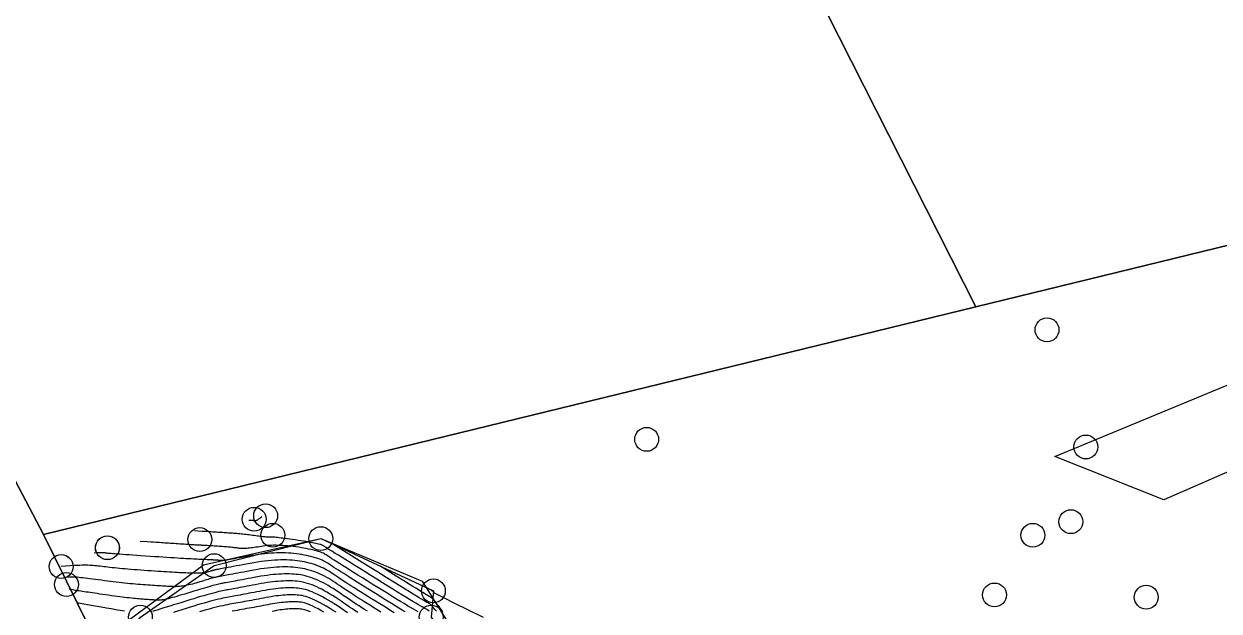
# Model space of a CAD drawing. Extents: x 83 to 1412852, y -76 to 4931706.
# Drawn here: x 1412620.8 to 1412670.9, y 4931584.6 to 4931609.2 of the extents above; entities that cross this region are included whole.
import ezdxf

# ---------------------------------------------------------------- set-up
doc = ezdxf.new("R2010")
doc.units = 0
doc.header["$MEASUREMENT"] = 0
doc.header["$PDMODE"] = 33
doc.header["$PDSIZE"] = 1
doc.layers.get('0').update_dxf_attribs({"color": 1, "linetype": 'CONTINUOUS'})
for name, color, linetype in [('Buildings-21-08-2020', 1, 'CONTINUOUS'), ('BUILDINGS21082020 entities', 1, 'CONTINUOUS'), ('Ground topo-Rev01', 1, 'CONTINUOUS'), ('New scratch layer', 1, 'CONTINUOUS'), ('nz-property-titles(LINZ DOWNLOAD)', 1, 'CONTINUOUS')]:
    doc.layers.add(name, color=color, linetype=linetype)

msp = doc.modelspace()

# ---------------------------------------------------------------- linework, layer by layer
for points in [[(1412630.73, 4931588.5), (1412630.656, 4931588.445), (1412630.619, 4931588.418), (1412630.594, 4931588.4), (1412630.574, 4931588.386), (1412630.557, 4931588.375), (1412630.542, 4931588.366), (1412630.528, 4931588.358), (1412630.515, 4931588.352), (1412630.503, 4931588.347), (1412630.492, 4931588.343), (1412630.481, 4931588.34), (1412630.471, 4931588.337), (1412630.461, 4931588.335), (1412630.452, 4931588.334), (1412630.442, 4931588.334), (1412630.434, 4931588.334), (1412630.425, 4931588.336), (1412630.417, 4931588.337), (1412630.409, 4931588.338), (1412630.401, 4931588.339), (1412630.393, 4931588.34), (1412630.386, 4931588.341), (1412630.379, 4931588.342), (1412630.372, 4931588.342), (1412630.365, 4931588.343), (1412630.358, 4931588.344), (1412630.351, 4931588.345), (1412630.345, 4931588.345), (1412630.339, 4931588.346), (1412630.333, 4931588.346), (1412630.327, 4931588.347), (1412630.322, 4931588.347), (1412630.316, 4931588.347), (1412630.311, 4931588.348), (1412630.305, 4931588.348), (1412630.3, 4931588.348), (1412630.294, 4931588.349), (1412630.289, 4931588.349), (1412630.283, 4931588.35), (1412630.278, 4931588.35), (1412630.272, 4931588.35), (1412630.266, 4931588.351), (1412630.26, 4931588.351), (1412630.253, 4931588.351), (1412630.246, 4931588.352), (1412630.237, 4931588.352), (1412630.227, 4931588.353), (1412630.212, 4931588.354), (1412630.182, 4931588.356)], [(1412637.739, 4931584.553), (1412637.694, 4931584.593), (1412637.659, 4931584.618), (1412637.633, 4931584.629), (1412637.594, 4931584.649), (1412637.54, 4931584.678), (1412637.472, 4931584.716), (1412637.39, 4931584.764), (1412637.293, 4931584.82), (1412637.182, 4931584.886), (1412637.058, 4931584.961), (1412636.918, 4931585.045), (1412636.765, 4931585.138), (1412636.598, 4931585.241), (1412636.416, 4931585.352), (1412636.22, 4931585.473), (1412636.01, 4931585.603), (1412635.785, 4931585.742), (1412635.547, 4931585.89), (1412635.294, 4931586.048), (1412635.056, 4931586.196), (1412634.833, 4931586.335), (1412634.625, 4931586.464), (1412634.432, 4931586.585), (1412634.254, 4931586.696), (1412634.091, 4931586.798), (1412633.942, 4931586.891), (1412633.809, 4931586.974), (1412633.691, 4931587.048), (1412633.587, 4931587.113), (1412633.499, 4931587.169), (1412633.425, 4931587.215), (1412633.367, 4931587.252), (1412633.323, 4931587.28), (1412633.295, 4931587.299), (1412633.281, 4931587.308), (1412633.26, 4931587.318), (1412633.233, 4931587.329), (1412633.199, 4931587.34), (1412633.158, 4931587.351), (1412633.11, 4931587.364), (1412633.055, 4931587.376), (1412632.993, 4931587.389), (1412632.925, 4931587.403), (1412632.849, 4931587.418), (1412632.767, 4931587.433), (1412632.678, 4931587.448), (1412632.582, 4931587.464), (1412632.479, 4931587.481), (1412632.37, 4931587.498), (1412632.253, 4931587.515), (1412632.13, 4931587.534), (1412632.014, 4931587.551), (1412631.904, 4931587.566), (1412631.802, 4931587.581), (1412631.706, 4931587.594), (1412631.617, 4931587.606), (1412631.536, 4931587.616), (1412631.461, 4931587.625), (1412631.393, 4931587.633), (1412631.331, 4931587.64), (1412631.277, 4931587.645), (1412631.23, 4931587.649), (1412631.189, 4931587.652), (1412631.156, 4931587.653), (1412631.129, 4931587.654), (1412631.11, 4931587.653), (1412631.097, 4931587.65), (1412631.08, 4931587.649), (1412631.06, 4931587.648), (1412631.037, 4931587.648), (1412631.01, 4931587.648), (1412630.979, 4931587.65), (1412630.945, 4931587.652), (1412630.907, 4931587.655), (1412630.866, 4931587.659), (1412630.821, 4931587.663), (1412630.772, 4931587.668), (1412630.72, 4931587.675), (1412630.665, 4931587.681), (1412630.605, 4931587.689), (1412630.543, 4931587.697), (1412630.476, 4931587.706), (1412630.406, 4931587.716), (1412630.337, 4931587.726), (1412630.269, 4931587.735), (1412630.201, 4931587.744), (1412630.133, 4931587.752), (1412630.067, 4931587.76), (1412630.001, 4931587.767), (1412629.936, 4931587.775), (1412629.871, 4931587.781), (1412629.807, 4931587.788), (1412629.744, 4931587.794), (1412629.681, 4931587.8), (1412629.62, 4931587.805), (1412629.558, 4931587.81), (1412629.498, 4931587.814), (1412629.438, 4931587.818), (1412629.379, 4931587.822), (1412629.319, 4931587.826), (1412629.259, 4931587.83), (1412629.199, 4931587.833), (1412629.139, 4931587.837), (1412629.078, 4931587.841), (1412629.017, 4931587.845), (1412628.955, 4931587.849), (1412628.893, 4931587.853), (1412628.827, 4931587.857), (1412628.757, 4931587.861), (1412628.682, 4931587.866), (1412628.603, 4931587.871), (1412628.507, 4931587.877), (1412628.395, 4931587.884), (1412628.23, 4931587.895), (1412627.904, 4931587.915)], [(1412624.31, 4931582.43), (1412625.64, 4931584.3), (1412628.73, 4931586.46), (1412633.2, 4931587.59), (1412637.92, 4931585.4), (1412637.83, 4931584.3), (1412637.83, 4931584.3), (1412645.14, 4931573.48), (1412645.14, 4931573.48), (1412645.14, 4931573.48), (1412646.51, 4931569.94), (1412645.58, 4931567.64)], [(1412637.279, 4931584.519), (1412637.186, 4931584.573), (1412637.081, 4931584.634), (1412636.964, 4931584.704), (1412636.834, 4931584.781), (1412636.693, 4931584.866), (1412636.539, 4931584.96), (1412636.373, 4931585.061), (1412636.195, 4931585.17), (1412636.005, 4931585.288), (1412635.803, 4931585.413), (1412635.588, 4931585.546), (1412635.361, 4931585.687), (1412635.147, 4931585.821), (1412634.944, 4931585.947), (1412634.754, 4931586.066), (1412634.576, 4931586.177), (1412634.41, 4931586.281), (1412634.256, 4931586.378), (1412634.115, 4931586.467), (1412633.985, 4931586.548), (1412633.868, 4931586.622), (1412633.763, 4931586.689), (1412633.67, 4931586.748), (1412633.59, 4931586.8), (1412633.521, 4931586.844), (1412633.465, 4931586.881), (1412633.421, 4931586.911), (1412633.389, 4931586.932), (1412633.351, 4931586.954), (1412633.309, 4931586.976), (1412633.261, 4931586.997), (1412633.208, 4931587.017), (1412633.149, 4931587.038), (1412633.086, 4931587.058), (1412633.017, 4931587.078), (1412632.942, 4931587.097), (1412632.863, 4931587.117), (1412632.778, 4931587.136), (1412632.688, 4931587.154), (1412632.592, 4931587.173), (1412632.492, 4931587.191), (1412632.386, 4931587.209), (1412632.275, 4931587.226), (1412632.158, 4931587.244), (1412632.044, 4931587.259), (1412631.932, 4931587.272), (1412631.823, 4931587.283), (1412631.717, 4931587.293), (1412631.612, 4931587.3), (1412631.511, 4931587.306), (1412631.412, 4931587.309), (1412631.315, 4931587.311), (1412631.221, 4931587.31), (1412631.129, 4931587.308), (1412631.04, 4931587.303), (1412630.953, 4931587.297), (1412630.869, 4931587.288), (1412630.787, 4931587.278), (1412630.708, 4931587.266), (1412630.631, 4931587.251), (1412630.556, 4931587.238), (1412630.484, 4931587.226), (1412630.414, 4931587.216), (1412630.346, 4931587.207), (1412630.28, 4931587.198), (1412630.217, 4931587.192), (1412630.156, 4931587.186), (1412630.097, 4931587.182), (1412630.041, 4931587.179), (1412629.986, 4931587.177), (1412629.934, 4931587.177), (1412629.885, 4931587.177), (1412629.837, 4931587.179), (1412629.792, 4931587.183), (1412629.749, 4931587.187), (1412629.708, 4931587.193), (1412629.665, 4931587.198), (1412629.621, 4931587.204), (1412629.574, 4931587.21), (1412629.526, 4931587.215), (1412629.475, 4931587.22), (1412629.423, 4931587.226), (1412629.369, 4931587.231), (1412629.313, 4931587.236), (1412629.255, 4931587.241), (1412629.196, 4931587.246), (1412629.134, 4931587.251), (1412629.07, 4931587.256), (1412629.005, 4931587.26), (1412628.938, 4931587.265), (1412628.868, 4931587.27), (1412628.797, 4931587.274), (1412628.729, 4931587.278), (1412628.664, 4931587.282), (1412628.603, 4931587.286), (1412628.545, 4931587.29), (1412628.49, 4931587.293), (1412628.438, 4931587.296), (1412628.39, 4931587.299), (1412628.344, 4931587.302), (1412628.302, 4931587.304), (1412628.264, 4931587.306), (1412628.228, 4931587.308), (1412628.196, 4931587.31), (1412628.167, 4931587.311), (1412628.141, 4931587.312), (1412628.118, 4931587.313), (1412628.099, 4931587.314), (1412628.075, 4931587.315), (1412628.048, 4931587.317), (1412628.016, 4931587.318), (1412627.98, 4931587.32), (1412627.94, 4931587.323), (1412627.896, 4931587.325), (1412627.847, 4931587.328), (1412627.795, 4931587.332), (1412627.738, 4931587.335), (1412627.677, 4931587.339), (1412627.612, 4931587.344), (1412627.543, 4931587.348), (1412627.47, 4931587.353), (1412627.392, 4931587.358), (1412627.311, 4931587.364), (1412627.225, 4931587.37), (1412627.141, 4931587.376), (1412627.058, 4931587.381), (1412626.978, 4931587.387), (1412626.898, 4931587.392), (1412626.821, 4931587.397), (1412626.745, 4931587.402), (1412626.67, 4931587.407), (1412626.598, 4931587.412), (1412626.523, 4931587.417), (1412626.446, 4931587.422), (1412626.367, 4931587.427), (1412626.286, 4931587.433), (1412626.191, 4931587.439), (1412626.084, 4931587.446), (1412625.929, 4931587.455), (1412625.627, 4931587.474)], [(1412638.051, 4931584.545), (1412637.987, 4931584.621), (1412637.93, 4931584.687), (1412637.879, 4931584.743), (1412637.835, 4931584.789), (1412637.798, 4931584.826), (1412637.767, 4931584.853), (1412637.743, 4931584.87), (1412637.726, 4931584.877), (1412637.695, 4931584.894), (1412637.649, 4931584.919), (1412637.589, 4931584.954), (1412637.516, 4931584.997), (1412637.428, 4931585.049), (1412637.326, 4931585.111), (1412637.21, 4931585.181), (1412637.079, 4931585.261), (1412636.92, 4931585.358), (1412636.731, 4931585.475), (1412636.512, 4931585.61), (1412636.264, 4931585.763), (1412635.942, 4931585.963), (1412635.544, 4931586.211), (1412634.934, 4931586.59), (1412633.702, 4931587.357)], [(1412636.276, 4931584.484), (1412636.139, 4931584.568), (1412635.992, 4931584.658), (1412635.837, 4931584.755), (1412635.671, 4931584.857), (1412635.497, 4931584.966), (1412635.329, 4931585.071), (1412635.167, 4931585.172), (1412635.013, 4931585.269), (1412634.864, 4931585.362), (1412634.723, 4931585.452), (1412634.588, 4931585.537), (1412634.46, 4931585.619), (1412634.338, 4931585.697), (1412634.223, 4931585.771), (1412634.115, 4931585.841), (1412634.013, 4931585.907), (1412633.918, 4931585.97), (1412633.83, 4931586.028), (1412633.748, 4931586.083), (1412633.673, 4931586.134), (1412633.604, 4931586.181), (1412633.533, 4931586.226), (1412633.461, 4931586.269), (1412633.386, 4931586.31), (1412633.308, 4931586.349), (1412633.229, 4931586.386), (1412633.148, 4931586.421), (1412633.064, 4931586.455), (1412632.978, 4931586.486), (1412632.89, 4931586.515), (1412632.8, 4931586.542), (1412632.708, 4931586.567), (1412632.613, 4931586.59), (1412632.516, 4931586.612), (1412632.418, 4931586.631), (1412632.317, 4931586.648), (1412632.214, 4931586.663), (1412632.107, 4931586.676), (1412631.997, 4931586.685), (1412631.883, 4931586.692), (1412631.765, 4931586.696), (1412631.644, 4931586.697), (1412631.52, 4931586.696), (1412631.392, 4931586.691), (1412631.26, 4931586.684), (1412631.125, 4931586.674), (1412630.986, 4931586.661), (1412630.844, 4931586.645), (1412630.698, 4931586.627), (1412630.548, 4931586.605), (1412630.395, 4931586.581), (1412630.239, 4931586.554), (1412630.079, 4931586.524), (1412629.928, 4931586.496), (1412629.786, 4931586.47), (1412629.655, 4931586.445), (1412629.532, 4931586.422), (1412629.419, 4931586.401), (1412629.316, 4931586.382), (1412629.222, 4931586.364), (1412629.137, 4931586.349), (1412629.062, 4931586.335), (1412628.996, 4931586.323), (1412628.939, 4931586.312), (1412628.893, 4931586.303), (1412628.855, 4931586.297), (1412628.827, 4931586.291), (1412628.809, 4931586.288), (1412628.799, 4931586.286), (1412628.789, 4931586.284), (1412628.777, 4931586.282), (1412628.764, 4931586.279), (1412628.75, 4931586.275), (1412628.734, 4931586.271), (1412628.717, 4931586.266), (1412628.699, 4931586.261), (1412628.679, 4931586.256), (1412628.658, 4931586.25), (1412628.636, 4931586.243), (1412628.612, 4931586.236), (1412628.587, 4931586.229), (1412628.561, 4931586.221), (1412628.534, 4931586.212), (1412628.505, 4931586.204), (1412628.475, 4931586.194), (1412628.442, 4931586.185), (1412628.406, 4931586.178), (1412628.368, 4931586.17), (1412628.327, 4931586.164), (1412628.283, 4931586.158), (1412628.237, 4931586.154), (1412628.188, 4931586.15), (1412628.136, 4931586.146), (1412628.081, 4931586.144), (1412628.024, 4931586.142), (1412627.964, 4931586.141), (1412627.901, 4931586.141), (1412627.836, 4931586.142), (1412627.768, 4931586.143), (1412627.697, 4931586.145), (1412627.624, 4931586.148), (1412627.545, 4931586.151), (1412627.462, 4931586.155), (1412627.374, 4931586.159), (1412627.282, 4931586.164), (1412627.185, 4931586.169), (1412627.082, 4931586.175), (1412626.976, 4931586.181), (1412626.864, 4931586.188), (1412626.747, 4931586.195), (1412626.626, 4931586.202), (1412626.5, 4931586.21), (1412626.37, 4931586.218), (1412626.234, 4931586.227), (1412626.094, 4931586.237), (1412625.949, 4931586.247), (1412625.799, 4931586.257), (1412625.654, 4931586.267), (1412625.513, 4931586.277), (1412625.378, 4931586.288), (1412625.246, 4931586.298), (1412625.12, 4931586.308), (1412624.998, 4931586.319), (1412624.881, 4931586.329), (1412624.768, 4931586.34), (1412624.66, 4931586.35), (1412624.557, 4931586.361), (1412624.458, 4931586.371), (1412624.365, 4931586.382), (1412624.275, 4931586.392), (1412624.191, 4931586.403), (1412624.111, 4931586.413), (1412624.035, 4931586.424), (1412623.96, 4931586.433), (1412623.885, 4931586.442), (1412623.811, 4931586.45), (1412623.736, 4931586.456), (1412623.662, 4931586.462), (1412623.588, 4931586.467), (1412623.514, 4931586.47), (1412623.44, 4931586.473), (1412623.363, 4931586.474), (1412623.28, 4931586.474), (1412623.194, 4931586.473), (1412623.103, 4931586.471), (1412622.995, 4931586.466), (1412622.868, 4931586.459), (1412622.684, 4931586.446), (1412622.32, 4931586.42)], [(1412636.733, 4931584.525), (1412636.608, 4931584.6), (1412636.472, 4931584.683), (1412636.325, 4931584.772), (1412636.167, 4931584.869), (1412635.999, 4931584.973), (1412635.82, 4931585.084), (1412635.63, 4931585.202), (1412635.429, 4931585.327), (1412635.238, 4931585.446), (1412635.056, 4931585.559), (1412634.883, 4931585.667), (1412634.72, 4931585.77), (1412634.567, 4931585.866), (1412634.422, 4931585.958), (1412634.287, 4931586.043), (1412634.162, 4931586.123), (1412634.046, 4931586.197), (1412633.939, 4931586.265), (1412633.842, 4931586.328), (1412633.754, 4931586.385), (1412633.675, 4931586.436), (1412633.606, 4931586.482), (1412633.547, 4931586.522), (1412633.496, 4931586.557), (1412633.442, 4931586.59), (1412633.385, 4931586.622), (1412633.323, 4931586.653), (1412633.258, 4931586.683), (1412633.189, 4931586.712), (1412633.117, 4931586.74), (1412633.04, 4931586.766), (1412632.96, 4931586.792), (1412632.876, 4931586.816), (1412632.789, 4931586.839), (1412632.698, 4931586.861), (1412632.603, 4931586.882), (1412632.504, 4931586.901), (1412632.402, 4931586.92), (1412632.296, 4931586.937), (1412632.186, 4931586.953), (1412632.074, 4931586.967), (1412631.96, 4931586.978), (1412631.845, 4931586.986), (1412631.727, 4931586.992), (1412631.607, 4931586.995), (1412631.486, 4931586.995), (1412631.363, 4931586.993), (1412631.237, 4931586.988), (1412631.11, 4931586.98), (1412630.981, 4931586.97), (1412630.85, 4931586.957), (1412630.717, 4931586.941), (1412630.582, 4931586.923), (1412630.445, 4931586.902), (1412630.306, 4931586.878), (1412630.165, 4931586.852), (1412630.032, 4931586.828), (1412629.907, 4931586.805), (1412629.791, 4931586.784), (1412629.682, 4931586.765), (1412629.582, 4931586.747), (1412629.489, 4931586.731), (1412629.405, 4931586.717), (1412629.329, 4931586.705), (1412629.261, 4931586.694), (1412629.2, 4931586.686), (1412629.148, 4931586.679), (1412629.104, 4931586.673), (1412629.069, 4931586.67), (1412629.041, 4931586.668), (1412629.021, 4931586.668), (1412629.009, 4931586.669), (1412628.997, 4931586.671), (1412628.984, 4931586.673), (1412628.971, 4931586.674), (1412628.957, 4931586.676), (1412628.943, 4931586.677), (1412628.928, 4931586.679), (1412628.913, 4931586.68), (1412628.897, 4931586.682), (1412628.88, 4931586.683), (1412628.863, 4931586.685), (1412628.845, 4931586.686), (1412628.827, 4931586.687), (1412628.809, 4931586.689), (1412628.789, 4931586.69), (1412628.769, 4931586.691), (1412628.749, 4931586.693), (1412628.726, 4931586.694), (1412628.7, 4931586.695), (1412628.67, 4931586.697), (1412628.638, 4931586.699), (1412628.603, 4931586.7), (1412628.565, 4931586.702), (1412628.524, 4931586.704), (1412628.48, 4931586.706), (1412628.433, 4931586.708), (1412628.383, 4931586.71), (1412628.33, 4931586.712), (1412628.274, 4931586.715), (1412628.215, 4931586.717), (1412628.153, 4931586.72), (1412628.089, 4931586.722), (1412628.021, 4931586.725), (1412627.945, 4931586.728), (1412627.861, 4931586.732), (1412627.77, 4931586.737), (1412627.67, 4931586.742), (1412627.562, 4931586.748), (1412627.446, 4931586.755), (1412627.323, 4931586.762), (1412627.191, 4931586.77), (1412627.051, 4931586.779), (1412626.903, 4931586.788), (1412626.747, 4931586.798), (1412626.583, 4931586.809), (1412626.412, 4931586.821), (1412626.232, 4931586.833), (1412626.044, 4931586.845), (1412625.848, 4931586.859), (1412625.663, 4931586.872), (1412625.489, 4931586.884), (1412625.326, 4931586.895), (1412625.173, 4931586.906), (1412625.032, 4931586.916), (1412624.901, 4931586.926), (1412624.782, 4931586.935), (1412624.673, 4931586.943), (1412624.575, 4931586.951), (1412624.488, 4931586.957), (1412624.412, 4931586.964), (1412624.347, 4931586.969), (1412624.293, 4931586.974), (1412624.25, 4931586.979), (1412624.217, 4931586.982), (1412624.196, 4931586.985), (1412624.174, 4931586.988), (1412624.153, 4931586.991), (1412624.132, 4931586.993), (1412624.11, 4931586.995), (1412624.089, 4931586.996), (1412624.068, 4931586.998), (1412624.047, 4931586.999), (1412624.026, 4931586.999), (1412624.004, 4931587), (1412623.98, 4931587), (1412623.955, 4931586.999), (1412623.93, 4931586.999), (1412623.899, 4931586.997), (1412623.862, 4931586.995), (1412623.81, 4931586.992), (1412623.706, 4931586.984)], [(1412635.713, 4931584.513), (1412635.564, 4931584.605), (1412635.42, 4931584.696), (1412635.279, 4931584.784), (1412635.142, 4931584.871), (1412635.009, 4931584.955), (1412634.879, 4931585.037), (1412634.754, 4931585.117), (1412634.632, 4931585.195), (1412634.515, 4931585.271), (1412634.401, 4931585.345), (1412634.291, 4931585.417), (1412634.185, 4931585.487), (1412634.082, 4931585.555), (1412633.984, 4931585.62), (1412633.889, 4931585.684), (1412633.799, 4931585.746), (1412633.712, 4931585.805), (1412633.625, 4931585.862), (1412633.536, 4931585.916), (1412633.448, 4931585.967), (1412633.359, 4931586.015), (1412633.269, 4931586.061), (1412633.178, 4931586.103), (1412633.087, 4931586.143), (1412632.996, 4931586.18), (1412632.904, 4931586.214), (1412632.811, 4931586.245), (1412632.717, 4931586.274), (1412632.623, 4931586.299), (1412632.529, 4931586.322), (1412632.434, 4931586.342), (1412632.338, 4931586.359), (1412632.241, 4931586.373), (1412632.142, 4931586.385), (1412632.039, 4931586.394), (1412631.932, 4931586.4), (1412631.822, 4931586.404), (1412631.709, 4931586.405), (1412631.593, 4931586.403), (1412631.473, 4931586.399), (1412631.35, 4931586.392), (1412631.224, 4931586.383), (1412631.094, 4931586.371), (1412630.961, 4931586.356), (1412630.824, 4931586.339), (1412630.685, 4931586.319), (1412630.542, 4931586.296), (1412630.395, 4931586.271), (1412630.245, 4931586.243), (1412630.103, 4931586.217), (1412629.969, 4931586.192), (1412629.843, 4931586.168), (1412629.725, 4931586.146), (1412629.614, 4931586.126), (1412629.511, 4931586.106), (1412629.417, 4931586.089), (1412629.329, 4931586.073), (1412629.25, 4931586.058), (1412629.179, 4931586.045), (1412629.115, 4931586.033), (1412629.06, 4931586.023), (1412629.012, 4931586.014), (1412628.972, 4931586.007), (1412628.939, 4931586.001), (1412628.915, 4931585.997), (1412628.887, 4931585.991), (1412628.856, 4931585.984), (1412628.821, 4931585.976), (1412628.782, 4931585.967), (1412628.741, 4931585.956), (1412628.695, 4931585.944), (1412628.646, 4931585.93), (1412628.594, 4931585.916), (1412628.538, 4931585.9), (1412628.479, 4931585.882), (1412628.416, 4931585.864), (1412628.349, 4931585.844), (1412628.279, 4931585.822), (1412628.206, 4931585.8), (1412628.129, 4931585.776), (1412628.049, 4931585.751), (1412627.97, 4931585.727), (1412627.894, 4931585.706), (1412627.819, 4931585.686), (1412627.746, 4931585.667), (1412627.674, 4931585.651), (1412627.605, 4931585.636), (1412627.538, 4931585.622), (1412627.472, 4931585.611), (1412627.408, 4931585.601), (1412627.346, 4931585.593), (1412627.286, 4931585.586), (1412627.228, 4931585.581), (1412627.171, 4931585.578), (1412627.117, 4931585.577), (1412627.064, 4931585.577), (1412627.013, 4931585.579), (1412626.959, 4931585.582), (1412626.902, 4931585.584), (1412626.841, 4931585.587), (1412626.777, 4931585.59), (1412626.709, 4931585.594), (1412626.639, 4931585.598), (1412626.565, 4931585.602), (1412626.487, 4931585.607), (1412626.407, 4931585.612), (1412626.323, 4931585.617), (1412626.236, 4931585.622), (1412626.145, 4931585.628), (1412626.051, 4931585.634), (1412625.954, 4931585.641), (1412625.854, 4931585.648), (1412625.75, 4931585.655), (1412625.645, 4931585.663), (1412625.538, 4931585.671), (1412625.429, 4931585.68), (1412625.319, 4931585.69), (1412625.208, 4931585.701), (1412625.094, 4931585.712), (1412624.98, 4931585.724), (1412624.863, 4931585.736), (1412624.745, 4931585.75), (1412624.626, 4931585.764), (1412624.505, 4931585.778), (1412624.382, 4931585.794), (1412624.257, 4931585.81), (1412624.131, 4931585.827), (1412624.004, 4931585.844), (1412623.875, 4931585.862), (1412623.752, 4931585.879), (1412623.636, 4931585.895), (1412623.525, 4931585.909), (1412623.421, 4931585.922), (1412623.324, 4931585.934), (1412623.232, 4931585.945), (1412623.147, 4931585.954), (1412623.069, 4931585.962), (1412622.995, 4931585.969), (1412622.925, 4931585.974), (1412622.86, 4931585.978), (1412622.799, 4931585.98), (1412622.738, 4931585.981), (1412622.676, 4931585.98), (1412622.597, 4931585.976), (1412622.453, 4931585.965)], [(1412635.153, 4931584.547), (1412635.036, 4931584.622), (1412634.92, 4931584.697), (1412634.805, 4931584.771), (1412634.691, 4931584.846), (1412634.578, 4931584.919), (1412634.467, 4931584.993), (1412634.356, 4931585.067), (1412634.247, 4931585.14), (1412634.138, 4931585.213), (1412634.031, 4931585.285), (1412633.925, 4931585.358), (1412633.82, 4931585.43), (1412633.716, 4931585.498), (1412633.612, 4931585.563), (1412633.51, 4931585.624), (1412633.409, 4931585.681), (1412633.309, 4931585.735), (1412633.209, 4931585.785), (1412633.111, 4931585.831), (1412633.014, 4931585.874), (1412632.917, 4931585.913), (1412632.822, 4931585.948), (1412632.727, 4931585.98), (1412632.634, 4931586.008), (1412632.541, 4931586.032), (1412632.449, 4931586.053), (1412632.359, 4931586.07), (1412632.269, 4931586.083), (1412632.176, 4931586.094), (1412632.08, 4931586.102), (1412631.981, 4931586.108), (1412631.879, 4931586.112), (1412631.774, 4931586.113), (1412631.666, 4931586.111), (1412631.554, 4931586.107), (1412631.44, 4931586.101), (1412631.322, 4931586.092), (1412631.202, 4931586.081), (1412631.078, 4931586.067), (1412630.951, 4931586.051), (1412630.821, 4931586.032), (1412630.688, 4931586.011), (1412630.552, 4931585.988), (1412630.412, 4931585.962), (1412630.279, 4931585.937), (1412630.152, 4931585.914), (1412630.032, 4931585.891), (1412629.917, 4931585.87), (1412629.809, 4931585.85), (1412629.707, 4931585.831), (1412629.612, 4931585.813), (1412629.522, 4931585.797), (1412629.439, 4931585.782), (1412629.362, 4931585.767), (1412629.291, 4931585.754), (1412629.226, 4931585.743), (1412629.168, 4931585.732), (1412629.116, 4931585.723), (1412629.07, 4931585.715), (1412629.031, 4931585.708), (1412628.985, 4931585.698), (1412628.934, 4931585.687), (1412628.878, 4931585.674), (1412628.815, 4931585.658), (1412628.747, 4931585.641), (1412628.673, 4931585.621), (1412628.594, 4931585.599), (1412628.509, 4931585.575), (1412628.418, 4931585.549), (1412628.322, 4931585.521), (1412628.219, 4931585.491), (1412628.111, 4931585.458), (1412627.998, 4931585.424), (1412627.879, 4931585.387), (1412627.754, 4931585.349), (1412627.623, 4931585.308), (1412627.499, 4931585.269), (1412627.381, 4931585.234), (1412627.27, 4931585.201), (1412627.164, 4931585.171), (1412627.066, 4931585.143), (1412626.974, 4931585.118), (1412626.888, 4931585.095), (1412626.808, 4931585.075), (1412626.735, 4931585.058), (1412626.669, 4931585.043), (1412626.608, 4931585.031), (1412626.554, 4931585.022), (1412626.507, 4931585.015), (1412626.466, 4931585.011), (1412626.431, 4931585.01), (1412626.403, 4931585.011), (1412626.373, 4931585.012), (1412626.341, 4931585.013), (1412626.307, 4931585.015), (1412626.271, 4931585.017), (1412626.234, 4931585.019), (1412626.195, 4931585.021), (1412626.154, 4931585.023), (1412626.111, 4931585.026), (1412626.066, 4931585.029), (1412626.019, 4931585.032), (1412625.971, 4931585.035), (1412625.921, 4931585.038), (1412625.868, 4931585.041), (1412625.815, 4931585.045), (1412625.759, 4931585.049), (1412625.701, 4931585.053), (1412625.639, 4931585.057), (1412625.573, 4931585.063), (1412625.502, 4931585.07), (1412625.427, 4931585.077), (1412625.347, 4931585.086), (1412625.263, 4931585.095), (1412625.174, 4931585.105), (1412625.081, 4931585.116), (1412624.984, 4931585.128), (1412624.882, 4931585.14), (1412624.776, 4931585.154), (1412624.666, 4931585.169), (1412624.551, 4931585.184), (1412624.431, 4931585.2), (1412624.308, 4931585.217), (1412624.179, 4931585.235), (1412624.057, 4931585.253), (1412623.94, 4931585.269), (1412623.83, 4931585.285), (1412623.725, 4931585.3), (1412623.625, 4931585.314), (1412623.532, 4931585.328), (1412623.444, 4931585.341), (1412623.362, 4931585.353), (1412623.284, 4931585.365), (1412623.209, 4931585.376), (1412623.138, 4931585.387), (1412623.07, 4931585.398), (1412623, 4931585.41), (1412622.926, 4931585.422), (1412622.829, 4931585.439), (1412622.649, 4931585.471)], [(1412638.322, 4931584.53), (1412638.264, 4931584.606), (1412638.209, 4931584.676), (1412638.158, 4931584.742), (1412638.111, 4931584.802), (1412638.066, 4931584.857), (1412638.026, 4931584.907), (1412637.989, 4931584.952), (1412637.955, 4931584.992), (1412637.925, 4931585.026), (1412637.899, 4931585.056), (1412637.875, 4931585.08), (1412637.856, 4931585.099), (1412637.84, 4931585.113), (1412637.827, 4931585.122), (1412637.818, 4931585.126), (1412637.802, 4931585.135), (1412637.778, 4931585.148), (1412637.747, 4931585.166), (1412637.708, 4931585.189), (1412637.662, 4931585.216), (1412637.609, 4931585.248), (1412637.548, 4931585.285), (1412637.48, 4931585.327), (1412637.396, 4931585.378), (1412637.297, 4931585.439), (1412637.183, 4931585.51), (1412637.053, 4931585.59), (1412636.884, 4931585.695), (1412636.675, 4931585.825), (1412636.356, 4931586.023), (1412635.711, 4931586.425)], [(1412634.756, 4931584.494), (1412634.643, 4931584.569), (1412634.528, 4931584.646), (1412634.411, 4931584.725), (1412634.293, 4931584.805), (1412634.173, 4931584.886), (1412634.051, 4931584.969), (1412633.928, 4931585.054), (1412633.807, 4931585.134), (1412633.688, 4931585.21), (1412633.573, 4931585.281), (1412633.459, 4931585.347), (1412633.348, 4931585.409), (1412633.24, 4931585.467), (1412633.135, 4931585.52), (1412633.031, 4931585.568), (1412632.931, 4931585.612), (1412632.833, 4931585.652), (1412632.737, 4931585.686), (1412632.644, 4931585.717), (1412632.553, 4931585.743), (1412632.465, 4931585.764), (1412632.38, 4931585.781), (1412632.297, 4931585.793), (1412632.211, 4931585.803), (1412632.122, 4931585.811), (1412632.031, 4931585.816), (1412631.936, 4931585.819), (1412631.839, 4931585.82), (1412631.739, 4931585.819), (1412631.636, 4931585.815), (1412631.53, 4931585.81), (1412631.421, 4931585.801), (1412631.309, 4931585.791), (1412631.195, 4931585.778), (1412631.077, 4931585.763), (1412630.957, 4931585.746), (1412630.834, 4931585.727), (1412630.708, 4931585.705), (1412630.579, 4931585.681), (1412630.455, 4931585.658), (1412630.335, 4931585.636), (1412630.22, 4931585.614), (1412630.11, 4931585.594), (1412630.004, 4931585.574), (1412629.903, 4931585.556), (1412629.806, 4931585.538), (1412629.715, 4931585.521), (1412629.627, 4931585.505), (1412629.545, 4931585.49), (1412629.467, 4931585.476), (1412629.393, 4931585.462), (1412629.325, 4931585.45), (1412629.261, 4931585.439), (1412629.201, 4931585.428), (1412629.146, 4931585.418), (1412629.083, 4931585.406), (1412629.013, 4931585.39), (1412628.934, 4931585.371), (1412628.848, 4931585.35), (1412628.754, 4931585.326), (1412628.652, 4931585.298), (1412628.542, 4931585.268), (1412628.424, 4931585.235), (1412628.298, 4931585.199), (1412628.164, 4931585.16), (1412628.023, 4931585.118), (1412627.874, 4931585.073), (1412627.716, 4931585.025), (1412627.551, 4931584.975), (1412627.378, 4931584.921), (1412627.197, 4931584.865), (1412627.027, 4931584.811), (1412626.868, 4931584.762), (1412626.72, 4931584.716), (1412626.583, 4931584.674), (1412626.457, 4931584.635), (1412626.342, 4931584.6), (1412626.238, 4931584.568), (1412626.144, 4931584.54)], [(1412634.314, 4931584.487), (1412634.177, 4931584.581), (1412634.035, 4931584.678), (1412633.898, 4931584.77), (1412633.764, 4931584.856), (1412633.635, 4931584.938), (1412633.51, 4931585.013), (1412633.388, 4931585.084), (1412633.271, 4931585.149), (1412633.158, 4931585.208), (1412633.049, 4931585.262), (1412632.944, 4931585.311), (1412632.843, 4931585.355), (1412632.747, 4931585.393), (1412632.654, 4931585.426), (1412632.566, 4931585.453), (1412632.481, 4931585.475), (1412632.401, 4931585.492), (1412632.325, 4931585.503), (1412632.246, 4931585.512), (1412632.164, 4931585.519), (1412632.08, 4931585.524), (1412631.993, 4931585.527), (1412631.904, 4931585.528), (1412631.812, 4931585.527), (1412631.717, 4931585.523), (1412631.62, 4931585.518), (1412631.52, 4931585.511), (1412631.417, 4931585.501), (1412631.312, 4931585.489), (1412631.204, 4931585.476), (1412631.093, 4931585.46), (1412630.98, 4931585.442), (1412630.864, 4931585.422), (1412630.746, 4931585.4), (1412630.631, 4931585.378), (1412630.518, 4931585.358), (1412630.409, 4931585.337), (1412630.302, 4931585.318), (1412630.199, 4931585.299), (1412630.099, 4931585.28), (1412630.001, 4931585.262), (1412629.907, 4931585.245), (1412629.816, 4931585.228), (1412629.728, 4931585.212), (1412629.643, 4931585.197), (1412629.56, 4931585.182), (1412629.481, 4931585.168), (1412629.405, 4931585.154), (1412629.332, 4931585.141), (1412629.262, 4931585.129), (1412629.185, 4931585.114), (1412629.101, 4931585.096), (1412629.01, 4931585.075), (1412628.912, 4931585.052), (1412628.808, 4931585.025), (1412628.696, 4931584.997), (1412628.578, 4931584.965), (1412628.453, 4931584.93), (1412628.32, 4931584.893), (1412628.181, 4931584.853), (1412628.035, 4931584.811), (1412627.883, 4931584.765), (1412627.723, 4931584.717), (1412627.556, 4931584.666), (1412627.382, 4931584.612), (1412627.202, 4931584.556), (1412627.032, 4931584.502)], [(1412633.84, 4931584.503), (1412633.697, 4931584.594), (1412633.56, 4931584.679), (1412633.428, 4931584.758), (1412633.302, 4931584.83), (1412633.182, 4931584.896), (1412633.067, 4931584.956), (1412632.958, 4931585.01), (1412632.854, 4931585.058), (1412632.757, 4931585.099), (1412632.664, 4931585.134), (1412632.578, 4931585.163), (1412632.497, 4931585.186), (1412632.422, 4931585.202), (1412632.352, 4931585.213), (1412632.281, 4931585.221), (1412632.206, 4931585.228), (1412632.129, 4931585.232), (1412632.05, 4931585.235), (1412631.969, 4931585.236), (1412631.885, 4931585.235), (1412631.798, 4931585.232), (1412631.71, 4931585.227), (1412631.618, 4931585.22), (1412631.525, 4931585.211), (1412631.429, 4931585.2), (1412631.33, 4931585.188), (1412631.23, 4931585.173), (1412631.126, 4931585.157), (1412631.021, 4931585.139), (1412630.913, 4931585.119), (1412630.806, 4931585.099), (1412630.701, 4931585.079), (1412630.597, 4931585.06), (1412630.495, 4931585.041), (1412630.394, 4931585.023), (1412630.295, 4931585.005), (1412630.196, 4931584.987), (1412630.1, 4931584.969), (1412630.005, 4931584.952), (1412629.911, 4931584.935), (1412629.818, 4931584.918), (1412629.727, 4931584.902), (1412629.638, 4931584.886), (1412629.55, 4931584.87), (1412629.463, 4931584.854), (1412629.377, 4931584.839), (1412629.287, 4931584.822), (1412629.192, 4931584.802), (1412629.092, 4931584.781), (1412628.987, 4931584.756), (1412628.878, 4931584.73), (1412628.763, 4931584.702), (1412628.644, 4931584.671), (1412628.52, 4931584.638), (1412628.39, 4931584.602), (1412628.256, 4931584.565), (1412628.117, 4931584.525)], [(1412640.02, 4931584.288), (1412639.34, 4931584.622), (1412638.795, 4931584.891), (1412638.384, 4931585.094), (1412638.109, 4931585.233), (1412637.968, 4931585.306), (1412637.962, 4931585.314), (1412637.957, 4931585.321), (1412637.951, 4931585.328), (1412637.946, 4931585.334), (1412637.942, 4931585.34), (1412637.937, 4931585.346), (1412637.933, 4931585.351), (1412637.93, 4931585.355), (1412637.926, 4931585.359), (1412637.923, 4931585.363), (1412637.92, 4931585.366), (1412637.918, 4931585.369), (1412637.916, 4931585.371), (1412637.914, 4931585.373), (1412637.913, 4931585.374), (1412637.912, 4931585.375), (1412637.911, 4931585.375), (1412637.909, 4931585.376), (1412637.907, 4931585.377), (1412637.904, 4931585.379), (1412637.901, 4931585.381), (1412637.897, 4931585.383), (1412637.892, 4931585.386), (1412637.886, 4931585.39), (1412637.88, 4931585.393), (1412637.872, 4931585.398), (1412637.863, 4931585.404), (1412637.853, 4931585.41), (1412637.841, 4931585.417), (1412637.826, 4931585.427), (1412637.807, 4931585.439), (1412637.778, 4931585.457), (1412637.719, 4931585.493)], [(1412624.973, 4931584.548), (1412624.892, 4931584.562), (1412624.795, 4931584.579), (1412624.682, 4931584.599), (1412624.554, 4931584.621), (1412624.41, 4931584.646), (1412624.225, 4931584.679), (1412623.999, 4931584.719), (1412623.654, 4931584.78), (1412622.959, 4931584.903)], [(1412633.333, 4931584.512), (1412633.205, 4931584.585), (1412633.085, 4931584.651), (1412632.971, 4931584.709), (1412632.865, 4931584.761), (1412632.766, 4931584.806), (1412632.675, 4931584.843), (1412632.59, 4931584.874), (1412632.513, 4931584.897), (1412632.443, 4931584.913), (1412632.38, 4931584.923), (1412632.315, 4931584.93), (1412632.248, 4931584.936), (1412632.179, 4931584.94), (1412632.107, 4931584.943), (1412632.034, 4931584.943), (1412631.958, 4931584.942), (1412631.88, 4931584.94), (1412631.8, 4931584.935), (1412631.717, 4931584.929), (1412631.633, 4931584.921), (1412631.546, 4931584.912), (1412631.457, 4931584.9), (1412631.366, 4931584.887), (1412631.273, 4931584.872), (1412631.177, 4931584.856), (1412631.08, 4931584.838), (1412630.982, 4931584.82), (1412630.884, 4931584.801), (1412630.786, 4931584.783), (1412630.688, 4931584.765), (1412630.589, 4931584.747), (1412630.49, 4931584.729), (1412630.391, 4931584.711), (1412630.292, 4931584.693), (1412630.193, 4931584.675), (1412630.094, 4931584.657), (1412629.994, 4931584.639), (1412629.894, 4931584.621), (1412629.794, 4931584.603), (1412629.694, 4931584.586), (1412629.594, 4931584.568), (1412629.493, 4931584.55)], [(1412632.769, 4931584.517), (1412632.681, 4931584.555), (1412632.6, 4931584.585), (1412632.528, 4931584.609), (1412632.464, 4931584.624), (1412632.408, 4931584.633), (1412632.35, 4931584.639), (1412632.29, 4931584.645), (1412632.228, 4931584.648), (1412632.164, 4931584.65), (1412632.098, 4931584.651), (1412632.031, 4931584.65), (1412631.961, 4931584.648), (1412631.889, 4931584.644), (1412631.816, 4931584.638), (1412631.74, 4931584.631), (1412631.663, 4931584.623), (1412631.584, 4931584.612), (1412631.502, 4931584.601), (1412631.419, 4931584.588), (1412631.334, 4931584.573), (1412631.247, 4931584.557), (1412631.158, 4931584.54)]]:
    msp.add_lwpolyline(points)
at = {"layer": 'Buildings-21-08-2020', "color": 7}
for p in [(1412624.255, 4931587.208, 65.12), (1412622.32, 4931586.422, 65.4)]:
    msp.add_point(p, dxfattribs=at)
at = {"layer": 'BUILDINGS21082020 entities', "color": 7}
for p in [(1412624.255, 4931587.208, 65.12), (1412622.32, 4931586.422, 65.4)]:
    msp.add_point(p, dxfattribs=at)
at = {"layer": 'Ground topo-Rev01', "color": 7}
for p in [(1412663.64, 4931596.34, 53.91), (1412646.86, 4931591.75, 58.46), (1412665.27, 4931591.43, 54.91), (1412630.41, 4931588.4, 64.58), (1412630.89, 4931588.55, 64.61), (1412664.64, 4931588.3, 56.97), (1412631.19, 4931587.73, 64.76), (1412663.05, 4931587.73, 57.62), (1412624.26, 4931587.21, 65.12), (1412628.13, 4931587.55, 64.92), (1412633.2, 4931587.59, 64.65), (1412622.32, 4931586.42, 65.4), (1412628.73, 4931586.46, 65.28), (1412622.54, 4931585.67, 65.73), (1412637.92, 4931585.4, 64.18), (1412661.44, 4931585.23, 58.18), (1412667.8, 4931585.14, 56.86), (1412625.64, 4931584.3, 66.05), (1412637.83, 4931584.3, 64.97)]:
    msp.add_point(p, dxfattribs=at)
at = {"layer": 'New scratch layer', "color": 7, "linetype": 'Continuous', "flags": 128}
for points in [[(1412663.967, 4931591.033), (1412678.589, 4931597.073), (1412689.714, 4931601.488), (1412699.464, 4931605.75), (1412703.311, 4931605.231), (1412690.791, 4931598.203), (1412676.699, 4931592.782), (1412668.541, 4931589.215), (1412663.967, 4931591.033)], [(1412645.681, 4931569.357), (1412645.54, 4931569.392), (1412637.028, 4931565.684), (1412631.942, 4931574.973), (1412626.715, 4931577.798), (1412624.243, 4931581.966), (1412624.863, 4931583.961), (1412628.292, 4931586.489), (1412633.2, 4931587.59), (1412637.445, 4931585.807), (1412644.092, 4931575.149), (1412645.681, 4931569.357)]]:
    msp.add_lwpolyline(points, close=True, dxfattribs=at)
at = {"layer": 'nz-property-titles(LINZ DOWNLOAD)', "color": 7, "linetype": 'Continuous', "flags": 128}
for points in [[(1412613.803, 4931689.704), (1412652.882, 4931699.249), (1412682.698, 4931640.466), (1412699.748, 4931606.839), (1412660.662, 4931597.302), (1412613.803, 4931689.704)], [(1412606.915, 4931681.188), (1412602.038, 4931686.833), (1412613.803, 4931689.704), (1412660.662, 4931597.302), (1412621.576, 4931587.766), (1412611.422, 4931607.083), (1412598.34, 4931633.01), (1412595.428, 4931638.775), (1412611.24, 4931647.623), (1412624.562, 4931655.224), (1412613.498, 4931677.04), (1412606.915, 4931681.188)], [(1412682.698, 4931640.466), (1412710.054, 4931647.15), (1412737.411, 4931653.834), (1412764.203, 4931660.383), (1412779.006, 4931654.39), (1412775.741, 4931621.476), (1412777.168, 4931607.161), (1412789.245, 4931608.4), (1412777.36, 4931579.102), (1412649.678, 4931531.313), (1412643.411, 4931543.701), (1412638.895, 4931552.662), (1412621.576, 4931587.766), (1412660.662, 4931597.302), (1412699.748, 4931606.839), (1412682.698, 4931640.466)], [(1412590.081, 4931596.305), (1412611.422, 4931607.083), (1412621.576, 4931587.766), (1412638.895, 4931552.662), (1412643.411, 4931543.701), (1412600.705, 4931520.752), (1412596.296, 4931529.767), (1412591.809, 4931538.935), (1412590.081, 4931596.305)]]:
    msp.add_lwpolyline(points, close=True, dxfattribs=at)

doc.saveas('drawing.dxf')
